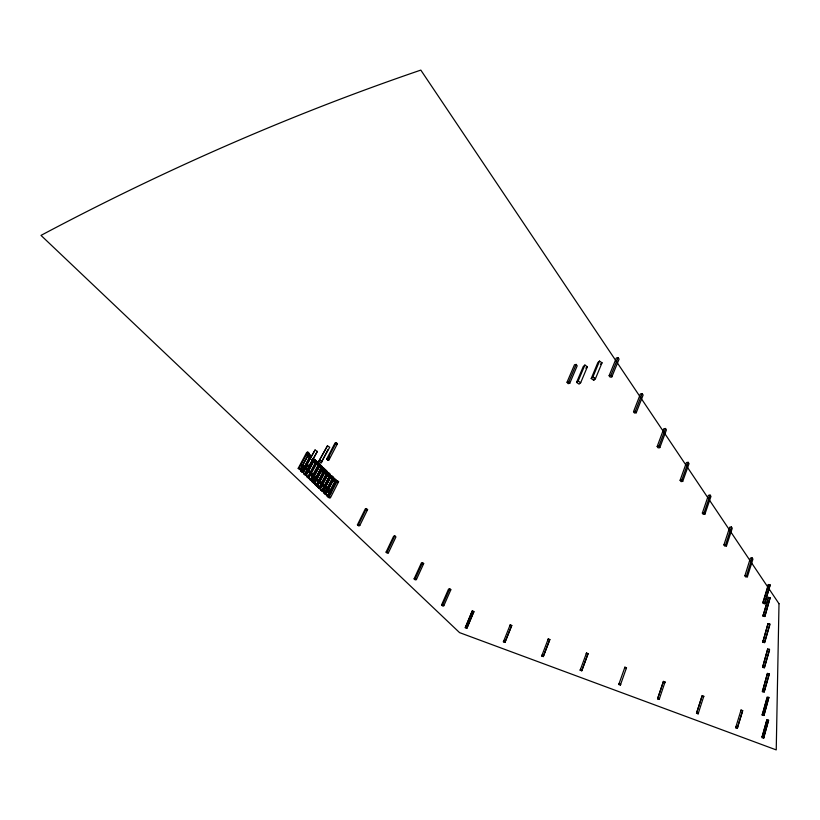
<?xml version="1.0" encoding="UTF-8"?>
<svg xmlns="http://www.w3.org/2000/svg" width="820" height="820" viewBox="0 0 820 820"><rect width="100%" height="100%" fill="white"/><g stroke="black" fill="none" stroke-linecap="round" stroke-linejoin="round"><path stroke-width="1.23" d="M762.959 602.239L762.948 603.356L764.814 603.745L770.164 584.916L768.319 584.527L762.959 602.239L764.824 602.628L764.814 603.745M762.036 736.811L762.026 737.733L763.717 738.123L768.586 720.206L766.905 719.816L762.036 736.811L763.727 737.2L763.717 738.123M762.21 715.101L767.161 697.02L768.873 697.4L763.922 715.491L762.21 715.101L767.151 697.984M762.395 691.66L767.438 673.415L769.17 673.794L769.16 674.798L764.137 692.049L762.395 691.66L767.438 673.415M762.579 667.388L767.715 648.968L769.488 649.348L769.478 650.383L764.363 667.777L762.579 667.388L767.715 648.968M762.784 642.224L768.012 623.641L769.806 624.02L769.795 625.086L764.588 642.614L762.784 642.224L768.012 623.641M762.989 616.117L768.309 597.36L770.144 597.749L764.834 616.507L762.989 616.117L767.94 599.656M763.922 715.491L768.873 697.4M764.137 692.049L769.17 673.794M764.363 667.777L769.488 649.348M764.588 642.614L769.806 624.02M764.834 616.507L770.144 597.749M768.309 585.664L768.319 584.527M766.905 719.816L762.374 736.524M768.299 598.477L768.309 597.36M465.278 627.72L472.279 610.88L473.847 611.453L473.652 612.335L466.857 628.304L465.278 627.72L472.279 610.88M466.857 628.304L473.847 611.453M503.408 641.824L503.634 640.963L505.222 641.558L504.997 642.419L503.408 641.824L510.194 624.861L511.772 625.445L504.997 642.419M509.968 625.732L510.194 624.861M763.727 737.2L768.586 720.206M541.702 656L541.958 655.139L543.547 655.733L543.301 656.584L541.702 656L548.262 638.903L549.851 639.487L543.301 656.584M548.016 639.764L548.262 638.903M741.065 710.028L735.622 727.729L737.252 728.334L742.684 710.622L741.065 710.028L740.665 710.837M737.252 728.334L742.684 710.622M763.307 602.177L767.95 586.843M764.824 602.628L770.164 584.916M744.878 575.763L750.443 558.041L752.124 557.866L752.944 559.086L747.389 576.819L745.698 576.972L744.878 575.763L746.569 575.609L747.389 576.819M746.569 575.609L752.124 557.866M696.508 713.267L702.176 695.678L703.785 696.272L698.127 713.861L696.508 713.267L702.176 695.678M726.469 545.956L725.628 544.705L731.43 526.952L729.739 527.137L723.927 544.88L724.767 546.13L726.469 545.956L732.27 528.203L731.43 526.952M580.16 670.217L580.437 669.376L582.046 669.971L581.759 670.811L580.16 670.217L586.505 653.007L588.094 653.601L581.759 670.811M586.218 653.858L586.505 653.007M657.558 698.855L663.452 681.399L665.061 681.984L659.178 699.45L657.558 698.855L663.452 681.399M702.34 513.074L708.408 495.321L710.11 495.106L710.981 496.397L704.923 514.16L703.211 514.365L702.34 513.074L704.052 512.869L704.923 514.16M704.052 512.869L710.11 495.106M624.901 667.172L618.772 684.505L620.381 685.1L626.5 667.767L624.901 667.172L624.584 668.013M680.098 480.294L686.442 462.541L688.154 462.295L689.046 463.628L682.722 481.401L681 481.627L680.098 480.294L681.82 480.069L688.154 462.295M582.046 669.971L588.094 653.601M659.833 447.628L666.434 429.854L665.522 428.491L663.79 428.747L657.168 446.51L658.101 447.874L659.833 447.628L658.911 446.254L665.522 428.491M618.772 684.505L619.09 683.675L620.699 684.269L620.381 685.1M626.183 668.607L626.5 667.767M636.228 412.788L635.264 411.373L642.183 393.62L640.441 393.907L633.522 411.66L634.475 413.065L636.228 412.788L643.126 395.035L642.183 393.62M543.547 655.733L549.851 639.487M505.222 641.558L511.772 625.445M609.116 375.693L616.353 357.971L618.106 357.653L619.079 359.109L611.864 376.841L610.101 377.149L609.116 375.693L610.88 375.386L618.106 357.653M665.061 681.984L664.723 682.824L663.114 682.23M595.381 378.85L602.024 362.819L599.522 361.097L597.882 362.502L591.22 378.522L593.731 380.244L595.381 378.85L592.86 377.118L591.22 378.522M659.178 699.45L659.516 698.63L657.896 698.025M592.86 377.118L599.522 361.097M593.731 380.244L594.684 377.948M576.562 382.397L578.172 381.013L584.906 365.064L587.386 366.776L580.673 382.735L579.063 384.108L576.562 382.397L583.297 366.458L584.906 365.064M567.03 382.233L568.731 381.935L576.204 364.418L577.188 365.853L569.736 383.36L568.024 383.657L567.03 382.233L574.502 364.726L576.204 364.418M441.549 605.006L448.571 589.037L449.749 588.739L450.826 589.775L443.815 605.744L442.626 606.031L441.549 605.006L442.728 604.719L449.749 588.739M703.416 697.102L703.785 696.272M416.396 579.596L423.673 563.637L422.577 562.582L421.408 562.899L414.11 578.848L415.217 579.904L416.396 579.596L415.289 578.551L414.11 578.848M698.127 713.861L698.496 713.041L696.877 712.447M415.289 578.551L422.577 562.582M386.077 552.126L387.255 551.809L394.82 535.86L395.937 536.936L388.383 552.885L387.204 553.213L386.077 552.126L393.641 536.188L394.82 535.86M357.428 524.82L358.596 524.472L366.448 508.543L367.585 509.64L359.755 525.579L358.586 525.917L357.428 524.82L365.279 508.892L366.448 508.543M735.622 727.729L736.022 726.92L737.651 727.524M330.481 497.658L338.609 481.75L337.44 480.622L336.282 481.002L328.133 496.899L329.312 498.027L330.481 497.658L329.302 496.53L328.133 496.899M327.508 495.803L335.892 479.813L334.058 478.337L325.878 494.245L327.508 495.803L335.892 479.813M334.447 479.29L336.272 480.766L328.123 496.674L326.278 495.198L327.908 496.746L335.472 481.976M318.211 465.944L335.626 482.683L336.651 481.391L312.83 458.482M326.606 489.56L330.726 492.943L331.321 491.785L302.303 464.591M335.626 482.683L336.651 481.391M329.302 496.53L337.44 480.622M323.059 491.559L331.485 475.579L333.104 477.137L324.915 493.045L323.059 491.559L331.485 475.579M332.91 479.228L325.099 494.06L323.469 492.512L325.222 489.099M324.699 493.117L333.104 477.137M325.099 494.06L332.694 479.3M325.878 494.245L334.273 478.265M320.241 488.874L328.697 472.894L330.316 474.452L322.096 490.36L320.241 488.874L328.697 472.894M321.881 490.432L330.316 474.452M329.087 473.857L330.706 475.405L322.496 491.313L320.64 489.827L322.28 491.385L329.906 476.615M316.622 485.993L314.982 484.425L316.622 485.993L325.109 470.024L323.275 468.538M317.412 486.168L325.899 470.198L327.518 471.756L319.267 487.664L317.412 486.168L325.899 470.198M319.052 487.736L327.518 471.756M319.452 488.689L317.822 487.131L319.452 488.689L327.692 472.791M313.927 478.316L312.143 481.729L313.793 483.287L321.502 468.538M313.793 483.287L322.301 467.328L320.466 465.832M326.647 459.046L335.021 442.995L336.22 442.585L337.42 443.753L329.056 459.815L327.856 460.225L326.647 459.046L327.836 458.646L336.22 442.585M314.572 483.472L323.09 467.502L324.71 469.06L316.438 484.968L314.572 483.472L323.09 467.502M321.491 471.941L322.68 469.675M327.856 460.225L329.537 457.006M316.223 485.03L324.71 469.06M317.463 462.08L308.894 478.05L310.534 479.618L319.093 463.648L317.237 462.152L318.877 463.72M310.534 479.618L319.093 463.648M319.492 464.622L311.169 480.51L309.304 479.013L310.954 480.581L319.492 464.622L317.647 463.126M321.01 462.931L329.742 447.259L327.477 445.783L318.724 461.455L321.01 462.931L328.041 449.503M311.733 480.766L320.282 464.796L321.901 466.354L313.599 482.262L311.733 480.766L320.282 464.796M313.383 482.334L321.901 466.354M307.684 476.902L316.274 460.932L314.634 459.364L306.034 475.323L307.91 476.83L306.034 475.323M316.674 461.906L308.32 477.793L306.454 476.297L308.105 477.875L316.674 461.906L314.829 460.409M318.724 461.455L327.477 445.783M307.1 465.186L303.174 472.597L304.835 474.175L317.33 451.441L315.075 449.985L302.395 472.422L300.735 470.844L302.416 467.666M304.835 474.175L313.23 458.288M315.075 449.985L306.311 465.565L308.587 467.031L317.33 451.441M313.291 460.256L305.47 475.077L303.595 473.57L305.255 475.149L313.076 460.327M306.249 475.251L314.634 459.364M308.966 453.911L300.315 469.87L301.975 471.449L310.616 455.489L308.75 453.983L310.39 455.561M301.975 471.449L310.616 455.489M302.395 472.422L311.026 456.473L309.386 454.895M303.174 472.597L307.315 465.114M298.183 468.353L306.639 452.476L307.787 452.076L308.986 453.224L300.55 469.112L299.392 469.501L298.183 468.353L299.341 467.953L307.787 452.076M308.146 471.93L301.688 465.76L302.744 464.448M309.96 458.011L307.213 455.377L308.258 454.075L311.005 456.719M585.777 368.159L587.386 366.776M600.373 364.223L602.024 362.819M307.828 453.624L308.986 453.224M336.231 444.163L337.42 443.753M316.274 460.932L314.419 459.436M300.315 469.87L302.19 471.377M300.735 470.844L302.611 472.351M308.894 478.05L310.76 479.546M312.143 481.729L314.009 483.216M337.45 482.119L338.609 481.75M323.469 492.512L325.314 493.999M366.427 509.999L367.585 509.64M422.495 563.955L423.673 563.637M449.647 590.072L450.826 589.775M633.522 411.66L635.264 411.373M657.168 446.51L658.911 446.254M723.927 544.88L725.628 544.705M763 615.01L764.845 615.4M762.795 641.158L764.599 641.547M762.59 666.363L764.373 666.752M762.395 690.676L764.148 691.065M762.21 714.138L763.932 714.527M472.074 611.751L473.652 612.335M465.473 626.849L467.051 627.433M319.841 460.327L322.127 461.803M307.408 464.458L309.683 465.924M578.172 381.013L580.673 382.735M299.341 467.953L300.55 469.112M358.596 524.472L359.755 525.579M387.255 551.809L388.383 552.885M442.728 604.719L443.815 605.744M303.39 472.525L305.05 474.103M311.948 480.694L313.599 482.262M314.798 483.4L316.438 484.968M317.627 486.106L319.267 487.664M320.456 488.802L322.096 490.36M323.285 491.487L324.915 493.045M326.104 494.173L327.723 495.731M312.451 474.288L314.296 476.051M302.119 465.606L330.726 492.943M309.991 473.693L319.216 482.508M321.061 484.271L324.761 487.797M320.056 464.868L321.686 466.436M322.875 467.574L324.494 469.132M325.673 470.27L327.303 471.828M328.482 472.966L330.091 474.524M331.27 475.651L332.889 477.209M334.058 478.337L335.667 479.884M312.399 458.626L316.981 463.033M318.816 464.796L322.475 468.322M307.643 455.223L310.39 457.867M312.225 459.63L336.056 482.539M311.795 459.774L316.377 464.181M327.836 458.646L329.056 459.815M568.731 381.935L569.736 383.36M610.88 375.386L611.864 376.841M681.82 480.069L682.722 481.401M779 603.735L776.232 749.9L459.569 632.63L41 235.391C163.047 170.519 289.983 114.728 420.814 70.1L779 603.735"/></g></svg>
